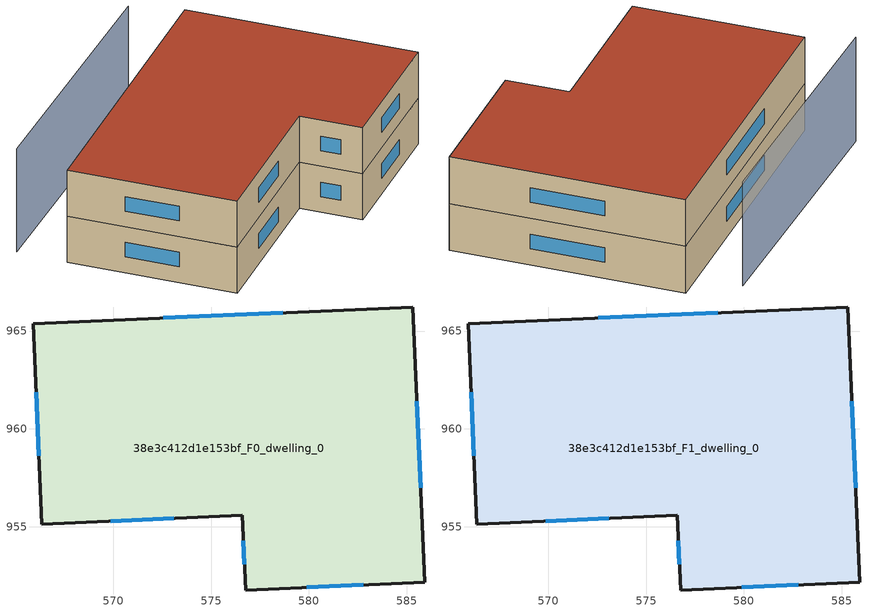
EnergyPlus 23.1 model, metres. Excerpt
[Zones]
38e3c412d1e153bf_F0_dwelling_0
 floor ground (EU_floor_Construction): 585.31,966.23 585.93,952.16 576.76,951.76 576.59,955.58 566.35,955.12 565.9,965.37 z0
 wall outside (EU_wall_Construction): 566.35,955.12 576.59,955.58 576.76,951.76 585.93,952.16 585.31,966.23 565.9,965.37 566.35,955.12 z0:3
 window (EU_Window_Construction): 569.85,955.28 573.08,955.42 / 566.05,961.86 566.19,958.63 / 578.66,965.94 572.54,965.67 / 585.71,956.98 585.52,961.41 / 579.9,951.9 582.79,952.03 / 576.65,954.27 576.7,953.07 z1.03:1.97
38e3c412d1e153bf_F1_dwelling_0
 floor to 38e3c412d1e153bf_F0_dwelling_0 (EU_floor_Construction): 585.31,966.23 585.93,952.16 576.76,951.76 576.59,955.58 566.35,955.12 565.9,965.37 z3
 wall outside (EU_wall_Construction): 566.35,955.12 576.59,955.58 576.76,951.76 585.93,952.16 585.31,966.23 565.9,965.37 566.35,955.12 z3:6
 window (EU_Window_Construction): 569.85,955.28 573.08,955.42 / 566.05,961.86 566.19,958.63 / 578.66,965.94 572.54,965.67 / 585.71,956.98 585.52,961.41 / 579.9,951.9 582.79,952.03 / 576.65,954.27 576.7,953.07 z4.03:4.97
 roof outside (EU_roof_Construction): 585.93,952.16 585.31,966.23 565.9,965.37 566.35,955.12 576.59,955.58 576.76,951.76 z6
shading: 583.35,968.86 565.92,968.46 z0:6.7
[Building]
EU S2 Campaign: North Axis=0; Terrain=City; Solar Distribution=FullExterior
[Site:Location]
Cape.Town.Intl.AP: Latitude=-33.965; Longitude=18.602; Time Zone=2; Elevation=46
[SizingPeriod:WeatherFileDays]
AnnualSizingPeriod: Begin Month=1; Begin Day of Month=1; End Month=12; End Day of Month=31; Day of Week for Start Day=Monday; Use Weather File Daylight Saving Period=No; Use Weather File Rain and Snow Indicators=No
[MATERIAL]
EU_InternalMass_Material: Roughness=MediumRough; Thickness=0.1; Conductivity=1; Density=1800; Specific Heat=900; Thermal Absorptance=0.9; Solar Absorptance=0.7; Visible Absorptance=0.7
[MATERIAL:NOMASS] Roughness=MediumRough; Thermal Absorptance=0.9; Solar Absorptance=0.7; Visible Absorptance=0.7
Name | Thermal Resistance
EU_wall_NoMass | 0.493876
EU_roof_NoMass | 0.449382
EU_floor_NoMass | 1.25
[WINDOWMATERIAL:SIMPLEGLAZINGSYSTEM]
EU_Window_SimpleGlazing: UFactor=4.4; Solar Heat Gain Coefficient=0.85; Visible Transmittance=0.85
[CONSTRUCTION]
EU_wall_Construction: EU_wall_NoMass
EU_roof_Construction: EU_roof_NoMass
EU_floor_Construction: EU_floor_NoMass
EU_Window_Construction: EU_Window_SimpleGlazing
EU_InternalMass_Construction: EU_InternalMass_Material
[ZONE] Type=1; Multiplier=1; Ceiling Height=autocalculate; Volume=703.105; Floor Area=autocalculate; Part of Total Floor Area=Yes
38e3c412d1e153bf_F0_dwelling_0; 38e3c412d1e153bf_F1_dwelling_0
[INTERNALMASS] Construction=EU_InternalMass_Construction; Surface Area=234.369
Name | Zone or ZoneList
38e3c412d1e153bf_F0_dwelling_0_EU_InternalMass | 38e3c412d1e153bf_F0_dwelling_0
38e3c412d1e153bf_F1_dwelling_0_EU_InternalMass | 38e3c412d1e153bf_F1_dwelling_0
[OTHEREQUIPMENT] Fuel Type=Electricity; Design Level Calculation Method=Watts/Area; Power per Zone Floor Area=1; Fraction Latent=0; Fraction Radiant=0; Fraction Lost=0; Carbon Dioxide Generation Rate=0; EndUse Subcategory=EU_Step8_InternalGains
Name | Zone or ZoneList or Space or SpaceList | Schedule
EU_Step8_InternalGain_38e3c412d1e153bf_F0_dwelling_0_f000 | 38e3c412d1e153bf_F0_dwelling_0 | EU_Step8_GainSchedule_38e3c412d1e153bf_F0_dwelling_0_f000
EU_Step8_InternalGain_38e3c412d1e153bf_F1_dwelling_0_f000 | 38e3c412d1e153bf_F1_dwelling_0 | EU_Step8_GainSchedule_38e3c412d1e153bf_F1_dwelling_0_f000
[ZONEVENTILATION:DESIGNFLOWRATE] Schedule=EU_AlwaysOn; Design Flow Rate Calculation Method=AirChanges/Hour; Air Changes per Hour=0.64; Ventilation Type=Natural; Fan Pressure Rise=0; Fan Total Efficiency=1; Constant Term Coefficient=1; Temperature Term Coefficient=0; Velocity Term Coefficient=0; Velocity Squared Term Coefficient=0; Minimum Indoor Temperature=-100; Maximum Indoor Temperature=100; Delta Temperature=-100; Minimum Outdoor Temperature=-100; Maximum Outdoor Temperature=100; Maximum Wind Speed=40
Name | Zone or ZoneList or Space or SpaceList
EU_ConstantAir_38e3c412d1e153bf_F0_dwelling_0 | 38e3c412d1e153bf_F0_dwelling_0
EU_ConstantAir_38e3c412d1e153bf_F1_dwelling_0 | 38e3c412d1e153bf_F1_dwelling_0
[HVACTEMPLATE:THERMOSTAT] Constant Heating Setpoint=20; Constant Cooling Setpoint=50
EU_HeatOnly_38e3c412d1e153bf_F0_dwelling_0; EU_HeatOnly_38e3c412d1e153bf_F1_dwelling_0
[HVACTEMPLATE:ZONE:IDEALLOADSAIRSYSTEM] System Availability Schedule=EU_AlwaysOn; Maximum Heating Supply Air Temperature=50; Minimum Cooling Supply Air Temperature=13; Maximum Heating Supply Air Humidity Ratio=0.0156; Minimum Cooling Supply Air Humidity Ratio=0.0077; Heating Limit=NoLimit; Cooling Limit=NoLimit; Heating Availability Schedule=EU_AlwaysOn; Cooling Availability Schedule=EU_CoolingOff; Dehumidification Control Type=ConstantSensibleHeatRatio; Cooling Sensible Heat Ratio=0.7; Dehumidification Setpoint=60; Humidification Control Type=None; Humidification Setpoint=30; Outdoor Air Method=None; Outdoor Air Flow Rate per Person=0.00944; Outdoor Air Flow Rate per Zone Floor Area=0; Outdoor Air Flow Rate per Zone=0; Demand Controlled Ventilation Type=None; Outdoor Air Economizer Type=NoEconomizer; Heat Recovery Type=None; Sensible Heat Recovery Effectiveness=0.7; Latent Heat Recovery Effectiveness=0.65
Name | Template Thermostat
38e3c412d1e153bf_F0_dwelling_0 | EU_HeatOnly_38e3c412d1e153bf_F0_dwelling_0
38e3c412d1e153bf_F1_dwelling_0 | EU_HeatOnly_38e3c412d1e153bf_F1_dwelling_0
[SIZING:ZONE] Zone Cooling Design Supply Air Temperature Input Method=SupplyAirTemperature; Zone Cooling Design Supply Air Temperature=13; Zone Heating Design Supply Air Temperature Input Method=SupplyAirTemperature; Zone Heating Design Supply Air Temperature=50; Zone Cooling Design Supply Air Humidity Ratio=0.008; Zone Heating Design Supply Air Humidity Ratio=0.008; Cooling Design Air Flow Method=DesignDay; Cooling Design Air Flow Rate=0; Cooling Minimum Air Flow per Zone Floor Area=0.000762; Cooling Minimum Air Flow=0; Cooling Minimum Air Flow Fraction=0.2; Heating Design Air Flow Method=DesignDay; Heating Design Air Flow Rate=0; Heating Maximum Air Flow per Zone Floor Area=0.002032; Heating Maximum Air Flow=0.141576; Heating Maximum Air Flow Fraction=0.3; Account for Dedicated Outdoor Air System=No; Dedicated Outdoor Air System Control Strategy=NeutralSupplyAir; Dedicated Outdoor Air Low Setpoint Temperature for Design=autosize; Dedicated Outdoor Air High Setpoint Temperature for Design=autosize; Zone Load Sizing Method=Sensible Load Only No Latent Load; Zone Latent Cooling Design Supply Air Humidity Ratio Input Method=HumidityRatioDifference; Zone Cooling Design Supply Air Humidity Ratio Difference=0.005; Zone Latent Heating Design Supply Air Humidity Ratio Input Method=HumidityRatioDifference; Zone Humidification Design Supply Air Humidity Ratio Difference=0.005
38e3c412d1e153bf_F0_dwelling_0; 38e3c412d1e153bf_F1_dwelling_0
[SCHEDULE:CONSTANT]
Name | Hourly Value
EU_AlwaysOn | 1
EU_CoolingOff | 0
[SCHEDULE:FILE] Column Number=1; Rows to Skip at Top=0; Number of Hours of Data=8760; Column Separator=Comma; Interpolate to Timestep=No; Minutes per Item=60; Adjust Schedule for Daylight Savings=Yes
Name | File
EU_Step8_GainSchedule_38e3c412d1e153bf_F0_dwelling_0_f000 | ../../schedules/38e3c412d1e153bf/38e3c412d1e153bf_F0_dwelling_0_f000_gain.csv
EU_Step8_GainSchedule_38e3c412d1e153bf_F1_dwelling_0_f000 | ../../schedules/38e3c412d1e153bf/38e3c412d1e153bf_F1_dwelling_0_f000_gain.csv
